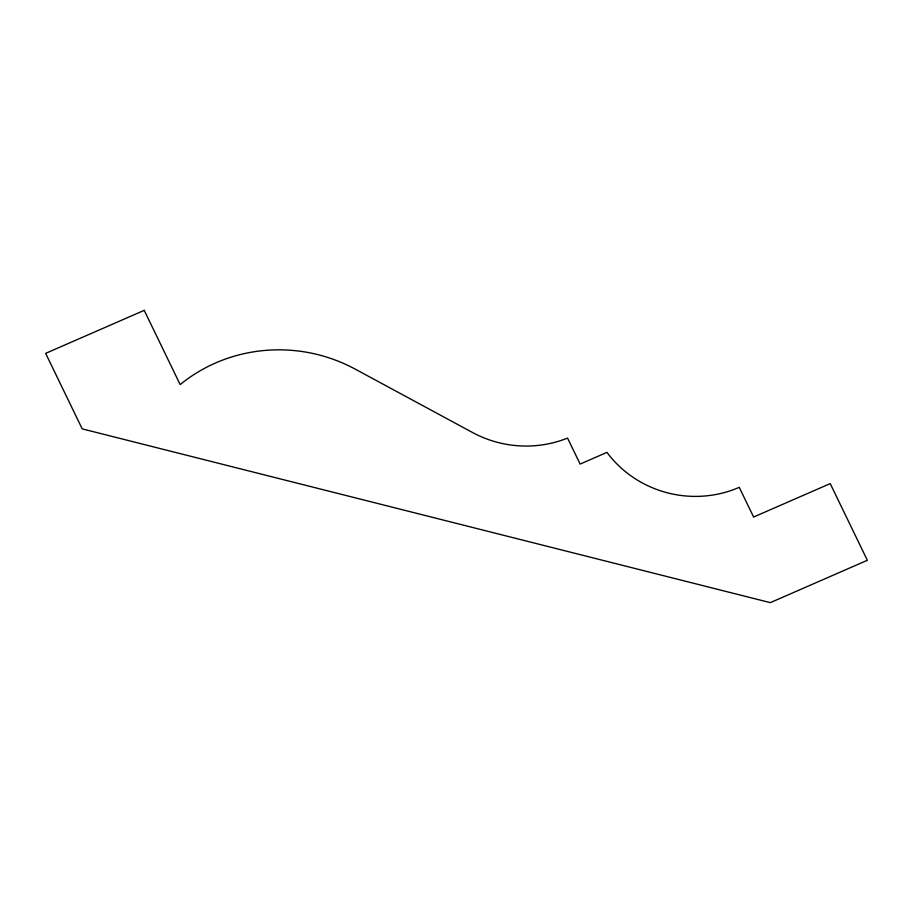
<?xml version="1.0" encoding="UTF-8"?>
<svg xmlns="http://www.w3.org/2000/svg" width="913" height="913" viewBox="0 0 913 913"><rect width="100%" height="100%" fill="white"/><g stroke="black" fill="none" stroke-linecap="round" stroke-linejoin="round"><path stroke-width="1.37" d="M144.22 310.352L45.65 353.365L82.204 428.87L770.298 602.648L867.35 560.297L830.214 483.605L753.613 517.032L739.233 487.337A107.289 102.918 11.2 0 1 606.94 452.369L580.132 464.078L567.544 438.08A108.453 104.036 11.2 0 1 472.557 432.522L355.214 369.126A154.594 148.305 11.2 0 0 180.169 384.601L144.22 310.352"/></g></svg>
